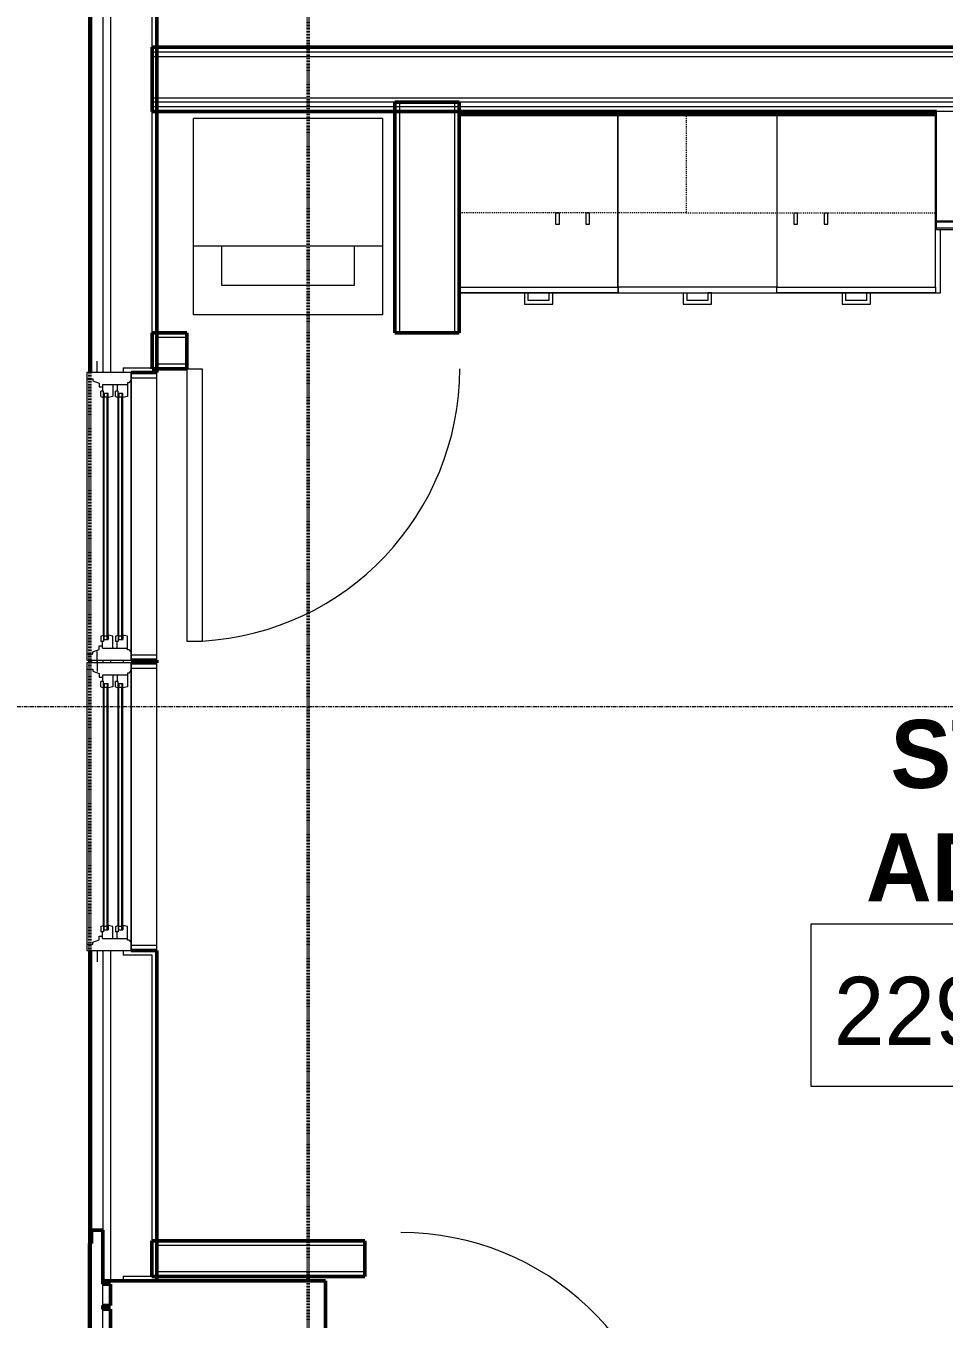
# Model space of a CAD drawing. Header units: inches. Extents: x -4218 to -1830, y 9767 to 12426.
# Drawn here: x -3869.2 to -3747.7, y 10386.2 to 10557.3 of the extents above; entities that cross this region are included whole.
import ezdxf

# ---------------------------------------------------------------- set-up
doc = ezdxf.new("R2010")
doc.units = ezdxf.units.IN
doc.header["$MEASUREMENT"] = 0
for name, pattern in [('Dash', [0.25, 0.125, -0.125]), ('Dash 1_16_', [0.125, 0.0625, -0.0625]), ('Grid Line 1_2_', [0.875, 0.5, -0.125, 0.125, -0.125])]:
    doc.linetypes.add(name, pattern=pattern)
for name, color, linetype, lineweight in [('0-1', 7, 'Continuous', 5), ('0-2', 252, 'Continuous', 9), ('A-AREA-IDEN', 2, 'Continuous', 9), ('A-DOOR-1', 10, 'Continuous', 9), ('A-DOOR-2', 50, 'Continuous', 20), ('A-GENM', 5, 'Continuous', 9), ('A-GENM-6', 5, 'Continuous', 50), ('A-GLAZ-1', 151, 'Continuous', 9), ('A-GLAZ-2', 151, 'Continuous', 20), ('A-GLAZ-3', 151, 'Continuous', 50), ('A-WALL', 113, 'Continuous', 13), ('A-WALL-1', 7, 'Continuous', 50), ('A-WALL-2', 250, 'Continuous', 13), ('A-WALL-3', 253, 'Continuous', 9), ('A-WALL-4', 252, 'Continuous', 9), ('A-WALL-7', 113, 'Continuous', 9), ('A-WALL-8', 113, 'Continuous', 50), ('C-PROP-LINE-1', 91, 'Dash 1_16_', 50), ('I-WALL-1', 7, 'Continuous', 50), ('P-SANR-FIXT-1', 10, 'Continuous', 9), ('Q-CASE-1', 253, 'Continuous', 9), ('Q-CASE-2', 252, 'Continuous', 9), ('Q-CASE-3', 10, 'Continuous', 9), ('Q-CASE-4', 10, 'Dash', 9), ('Q-CASE-5', 254, 'Continuous', 9), ('S-GRID-1', 1, 'Grid Line 1_2_', 9)]:
    doc.layers.add(name, color=color, linetype=linetype, lineweight=lineweight)
doc.styles.add('Century Gothic', font='ufonts.com_century-gothic.ttf', dxfattribs={"height": 9})
doc.styles.add('Century Gothic_B', font='GOTHICB.TTF', dxfattribs={"height": 9})

# ---------------------------------------------------------------- blocks, each defined once
blk = doc.blocks.new('SWING - SINGLE - FLUSH - 36_ x 80_ - OFFSET PIVOT DOOR AT MAGIC PAK AND WASHER_DRYER-3199414-BACKGROUND - 2ND FLOOR')
at = {"layer": 'A-DOOR-1'}
blk.add_arc((18, 2.37), 36.07, 93.1789, 180, dxfattribs=at)
at = {"layer": 'A-DOOR-2'}
for p, q in [((16, 2.37), (16, 38.39)), ((18, 38.39), (16, 38.39)), ((18, 2.37), (18, 38.39)), ((18, 2.37), (16, 2.37))]:
    blk.add_line(p, q, dxfattribs=at)
blk = doc.blocks.new('Stacked Washer and Dryer - 26_x25_ - Private-1352637-BACKGROUND - 2ND FLOOR')
at = {"layer": 'P-SANR-FIXT-1'}
for p, q in [((0, 12.5), (26, 12.5)), ((0, 12.5), (0, -12.5)), ((16.90625, 12.5), (16.90625, -12.5)), ((26, 12.5), (26, -12.5)), ((16.90625, 8.75), (22.09375, 8.75)), ((22.09375, 8.75), (22.09375, -8.75)), ((22.09375, -8.75), (16.90625, -8.75)), ((26, -12.5), (0, -12.5))]:
    blk.add_line(p, q, dxfattribs=at)
blk = doc.blocks.new('Base Cabinet 3 Drawer 230 - Base Cabinet 3 Drawer 230 21_-V37-BACKGROUND - 2ND FLOOR')
at = {"layer": 'Q-CASE-1'}
for p, q in [((-0.64, 24), (-1.14, 24)), ((2.11, 24), (2.61, 24)), ((-9.76, 0.38), (-9.76, 0)), ((11.24, 0), (11.24, 0.38))]:
    blk.add_line(p, q, dxfattribs=at)
at = {"layer": 'Q-CASE-2'}
for p, q in [((-9.76, 24), (11.24, 24)), ((-9.76, 23.25), (-9.76, 24)), ((-0.64, 24), (-1.14, 24)), ((2.11, 24), (2.61, 24)), ((11.24, 24), (11.24, 23.25)), ((11.24, 23.25), (-9.76, 23.25)), ((-9.76, 23.25), (-9.76, 0.38)), ((11.24, 0.38), (11.24, 23.25))]:
    blk.add_line(p, q, dxfattribs=at)
at = {"layer": 'Q-CASE-3'}
for p, q in [((2.61, 25.5), (-1.14, 25.5)), ((-1.14, 25.5), (-1.14, 24)), ((-0.64, 24), (-0.64, 25)), ((-0.64, 25), (2.11, 25)), ((2.11, 25), (2.11, 24)), ((2.61, 24), (2.61, 25.5))]:
    blk.add_line(p, q, dxfattribs=at)
at = {"layer": 'Q-CASE-5'}
for p, q in [((-0.64, 24), (-1.14, 24)), ((2.11, 24), (2.61, 24)), ((-9.76, 0), (11.24, 0))]:
    blk.add_line(p, q, dxfattribs=at)
blk = doc.blocks.new('30quot_MicrowaveVent_11166 - 70cm miele oven-2322118-BACKGROUND - 2ND FLOOR')
at = {"layer": 'Q-CASE-3'}
for p, q in [((-14.2, -14.49), (-14.2, 0)), ((15.68, 0), (-14.2, 0)), ((15.68, 0), (15.68, -14.49)), ((15.68, -14.49), (-14.2, -14.49)), ((-14.2, -14.61), (15.68, -14.61)), ((-14.2, -15.39), (-14.2, -14.61)), ((-14.2, -15.6), (-14.2, -15.39)), ((-14.2, -15.39), (15.68, -15.39)), ((15.68, -14.61), (15.68, -15.39)), ((15.68, -15.39), (15.68, -15.6)), ((-14.2, -15.6), (15.68, -15.6)), ((7.69, -16.55), (7.69, -15.63)), ((7.69, -16.6), (8.88, -16.6)), ((8.88, -15.63), (8.88, -16.55))]:
    blk.add_line(p, q, dxfattribs=at)
blk = doc.blocks.new('300 Series Wall Hung Cabinet_302 - 33_ X 27_-2598982-BACKGROUND - 2ND FLOOR')
at = {"layer": 'Q-CASE-3'}
for p, q in [((-2.25, -13.19), (-1.76, -13.19)), ((-2.25, -13.19), (-2.25, -14.69)), ((-1.76, -14.69), (-1.76, -13.19)), ((1.75, -13.19), (2.24, -13.19)), ((1.75, -13.19), (1.75, -14.69)), ((2.24, -14.69), (2.24, -13.19)), ((-2.25, -14.69), (-1.76, -14.69)), ((1.75, -14.69), (2.24, -14.69))]:
    blk.add_line(p, q, dxfattribs=at)
at = {"layer": 'Q-CASE-4'}
for p, q in [((16.5, -0.19), (-16.5, -0.19)), ((-16.5, -0.19), (-16.5, -13.19)), ((16.5, -13.19), (16.5, -0.19)), ((-16.5, -13.19), (16.5, -13.19))]:
    blk.add_line(p, q, dxfattribs=at)
blk = doc.blocks.new('Base Cabinet 3 Drawer 230 - Base Cabinet 3 Drawer 230 21_-V39-BACKGROUND - 2ND FLOOR')
at = {"layer": 'Q-CASE-1'}
for p, q in [((-0.64, 24), (-1.14, 24)), ((2.11, 24), (2.61, 24)), ((11.24, 24), (11.24, 23.25)), ((11.24, 0.38), (11.24, 23.25)), ((-9.76, 0.38), (-9.76, 0))]:
    blk.add_line(p, q, dxfattribs=at)
at = {"layer": 'Q-CASE-2'}
for p, q in [((-9.76, 24), (11.24, 24)), ((-9.76, 23.25), (-9.76, 24)), ((-0.64, 24), (-1.14, 24)), ((2.11, 24), (2.61, 24)), ((11.24, 23.25), (-9.76, 23.25)), ((-9.76, 23.25), (-9.76, 0.38))]:
    blk.add_line(p, q, dxfattribs=at)
at = {"layer": 'Q-CASE-3'}
for p, q in [((2.61, 25.5), (-1.14, 25.5)), ((-1.14, 25.5), (-1.14, 24)), ((-0.64, 24), (-0.64, 25)), ((-0.64, 25), (2.11, 25)), ((2.11, 25), (2.11, 24)), ((2.61, 24), (2.61, 25.5))]:
    blk.add_line(p, q, dxfattribs=at)
at = {"layer": 'Q-CASE-5'}
for p, q in [((-0.64, 24), (-1.14, 24)), ((2.11, 24), (2.61, 24)), ((11.24, 0), (11.24, 0.38)), ((-9.76, 0), (11.24, 0))]:
    blk.add_line(p, q, dxfattribs=at)
blk = doc.blocks.new('300 Series Wall Hung Cabinet_302 - 30_ X 27_-2746447-BACKGROUND - 2ND FLOOR')
at = {"layer": 'Q-CASE-3'}
for p, q in [((-1.76, 14.69), (-2.25, 14.69)), ((-2.25, 14.69), (-2.25, 13.19)), ((-1.76, 13.19), (-1.76, 14.69)), ((2.24, 14.69), (1.75, 14.69)), ((1.75, 14.69), (1.75, 13.19)), ((2.24, 13.19), (2.24, 14.69)), ((-1.76, 13.19), (-2.25, 13.19)), ((2.24, 13.19), (1.75, 13.19))]:
    blk.add_line(p, q, dxfattribs=at)
at = {"layer": 'Q-CASE-4'}
for p, q in [((-15, 0.19), (-15, 13.19)), ((-15, 13.19), (15, 13.19)), ((15, 13.19), (15, 0.19)), ((15, 0.19), (-15, 0.19))]:
    blk.add_line(p, q, dxfattribs=at)
blk = doc.blocks.new('Base Cabinet 3 Drawer 230 - Base Cabinet 3 Drawer 230 21_-V44-BACKGROUND - 2ND FLOOR')
at = {"layer": 'Q-CASE-1'}
for p, q in [((-9.76, -0.37), (-9.76, 0)), ((11.24, 0), (11.24, -0.37)), ((-1.14, -24), (-0.64, -24)), ((2.61, -24), (2.11, -24))]:
    blk.add_line(p, q, dxfattribs=at)
at = {"layer": 'Q-CASE-2'}
for p, q in [((-9.76, -23.25), (-9.76, -0.37)), ((11.24, -0.37), (11.24, -23.25)), ((-9.76, -23.25), (-9.76, -24)), ((11.24, -23.25), (-9.76, -23.25)), ((11.24, -24), (11.24, -23.25)), ((-9.76, -24), (11.24, -24)), ((-1.14, -24), (-0.64, -24)), ((2.61, -24), (2.11, -24))]:
    blk.add_line(p, q, dxfattribs=at)
at = {"layer": 'Q-CASE-3'}
for p, q in [((-1.14, -24), (-1.14, -25.5)), ((-1.14, -25.5), (2.61, -25.5)), ((-0.64, -25), (-0.64, -24)), ((2.11, -25), (-0.64, -25)), ((2.11, -24), (2.11, -25)), ((2.61, -25.5), (2.61, -24))]:
    blk.add_line(p, q, dxfattribs=at)
at = {"layer": 'Q-CASE-5'}
for p, q in [((-9.76, 0), (11.24, 0)), ((-1.14, -24), (-0.64, -24)), ((2.61, -24), (2.11, -24))]:
    blk.add_line(p, q, dxfattribs=at)
blk = doc.blocks.new('CTR - 1st Phase - Unit Layouts_rvt-1-BACKGROUND - 2ND FLOOR')
at = {"layer": 'A-WALL-1'}
for p, q in [((-3748.75, 10545.94), (-3811.87, 10545.94)), ((-3811.87, 10545.94), (-3811.87, 10545.56)), ((-3811.87, 10545.56), (-3748.75, 10545.56)), ((-3847.87, 10516.66), (-3852.47, 10516.66)), ((-3852.47, 10516.66), (-3852.47, 10516.04)), ((-3847.87, 10511.91), (-3847.87, 10516.66)), ((-3852.47, 10516.04), (-3852.47, 10512.54)), ((-3852.47, 10512.54), (-3852.47, 10511.91)), ((-3852.47, 10511.91), (-3847.87, 10511.91)), ((-3824.35, 10396.59), (-3852.5, 10396.59)), ((-3852.5, 10396.59), (-3852.5, 10395.96)), ((-3852.5, 10395.96), (-3852.5, 10392.46)), ((-3824.35, 10391.84), (-3824.35, 10396.59)), ((-3852.5, 10392.46), (-3852.5, 10391.84)), ((-3852.5, 10391.84), (-3824.35, 10391.84))]:
    blk.add_line(p, q, dxfattribs=at)
at = {"layer": 'A-WALL-2'}
for p, q in [((-3819.74, 10547.19), (-3819.74, 10516.66)), ((-3812.49, 10547.19), (-3812.49, 10516.66)), ((-3851.85, 10516.04), (-3851.85, 10512.54)), ((-3847.87, 10516.04), (-3851.85, 10516.04)), ((-3847.87, 10512.54), (-3851.85, 10512.54)), ((-3851.87, 10395.96), (-3851.87, 10392.46)), ((-3824.35, 10395.96), (-3851.87, 10395.96)), ((-3824.35, 10392.46), (-3851.87, 10392.46))]:
    blk.add_line(p, q, dxfattribs=at)
at = {"layer": 'A-WALL-3'}
for p in [(-3748.75, 10545.94), (-3811.87, 10545.56)]:
    blk.add_line(p, (-3811.87, 10545.94), dxfattribs=at)
at = {"layer": 'A-WALL-4'}
blk.add_line((-3811.87, 10545.56), (-3748.75, 10545.56), dxfattribs=at)
at = {"layer": 'A-WALL-7'}
for p, q in [((-3811.87, 10545.94), (-3811.87, 10545.56)), ((-3748.75, 10545.94), (-3811.87, 10545.94)), ((-3811.87, 10545.56), (-3811.87, 10545.94)), ((-3748.75, 10545.94), (-3811.87, 10545.94)), ((-3811.87, 10545.56), (-3811.87, 10521.94)), ((-3811.87, 10521.94), (-3811.87, 10545.56)), ((-3748.24, 10531.33), (-3748.24, 10531.45)), ((-3748.24, 10531.33), (-3748.24, 10531.45)), ((-3748.24, 10521.94), (-3748.24, 10530.34)), ((-3748.24, 10521.94), (-3748.24, 10530.34)), ((-3811.87, 10521.94), (-3748.24, 10521.94)), ((-3811.87, 10521.94), (-3748.24, 10521.94))]:
    blk.add_line(p, q, dxfattribs=at)
at = {"layer": 'I-WALL-1'}
for p, q in [((-3811.87, 10547.19), (-3820.37, 10547.19)), ((-3820.37, 10547.19), (-3820.37, 10516.66)), ((-3811.87, 10516.66), (-3811.87, 10547.19)), ((-3820.37, 10516.66), (-3811.87, 10516.66))]:
    blk.add_line(p, q, dxfattribs=at)
at = {"layer": '0-2'}
for name, p, rotation in [('Base Cabinet 3 Drawer 230 - Base Cabinet 3 Drawer 230 21_-V39-BACKGROUND - 2ND FLOOR', (-3800.63, 10545.94), 180), ('300 Series Wall Hung Cabinet_302 - 30_ X 27_-2746447-BACKGROUND - 2ND FLOOR', (-3796.87, 10545.75), 180), ('Base Cabinet 3 Drawer 230 - Base Cabinet 3 Drawer 230 21_-V37-BACKGROUND - 2ND FLOOR', (-3758.63, 10545.94), 180), ('Stacked Washer and Dryer - 26_x25_ - Private-1352637-BACKGROUND - 2ND FLOOR', (-3834.49, 10545.03), 269.9999999999946), ('SWING - SINGLE - FLUSH - 36_ x 80_ - OFFSET PIVOT DOOR AT MAGIC PAK AND WASHER_DRYER-3199414-BACKGROUND - 2ND FLOOR', (-3829.87, 10514.29), 180), ('SWING - SINGLE - FLUSH - 36_ x 80_ - OFFSET PIVOT DOOR AT MAGIC PAK AND WASHER_DRYER-3199414-BACKGROUND - 2ND FLOOR', (-3821.97, 10379.59), 269.9999999999872)]:
    blk.add_blockref(name, p, dxfattribs=dict(at, rotation=rotation))
for name, p in [('Base Cabinet 3 Drawer 230 - Base Cabinet 3 Drawer 230 21_-V44-BACKGROUND - 2ND FLOOR', (-3781.1, 10545.94)), ('300 Series Wall Hung Cabinet_302 - 33_ X 27_-2598982-BACKGROUND - 2ND FLOOR', (-3765.37, 10545.75)), ('30quot_MicrowaveVent_11166 - 70cm miele oven-2322118-BACKGROUND - 2ND FLOOR', (-3734.54, 10545.94))]:
    blk.add_blockref(name, p, dxfattribs=at)
blk = doc.blocks.new('CTR - 1st Phase - Common Walls_rvt-1-BACKGROUND - 2ND FLOOR')
at = {"layer": 'A-WALL-2'}
for p, q in [((-3487.3, 10553.81), (-3852.47, 10553.81)), ((-3487.3, 10553.19), (-3852.47, 10553.19)), ((-3487.3, 10547.69), (-3852.47, 10547.69)), ((-3487.3, 10547.19), (-3852.47, 10547.19)), ((-3487.3, 10546.56), (-3852.47, 10546.56))]:
    blk.add_line(p, q, dxfattribs=at)
at = {"layer": 'I-WALL-1'}
for p, q in [((-3554.56, 10554.44), (-3852.47, 10554.44)), ((-3852.47, 10554.44), (-3852.47, 10545.94)), ((-3852.47, 10545.94), (-3748.75, 10545.94))]:
    blk.add_line(p, q, dxfattribs=at)
blk = doc.blocks.new('V-Series_EWC4_SPVU_RFA_2015 - 2ND AND 3RD FLOOR-2226480-BACKGROUND - 2ND FLOOR')
at = {"layer": 'A-GENM'}
for p, q in [((-3858.97, 11732.03), (-3858.97, 11734.83)), ((-3858.97, 11728.55), (-3858.97, 11731.53)), ((-3858.97, 11725.06), (-3858.97, 11728.05)), ((-3858.97, 11721.58), (-3858.97, 11724.56)), ((-3858.97, 11718.09), (-3858.97, 11721.08)), ((-3858.97, 11714.61), (-3858.97, 11717.59)), ((-3858.97, 11711.12), (-3858.97, 11714.11)), ((-3858.97, 11707.83), (-3858.97, 11710.62))]:
    blk.add_line(p, q, dxfattribs=at)
at = {"layer": 'A-GENM-6'}
for p, q in [((-3829.54, 11735.26), (-3858.97, 11735.26)), ((-3858.97, 11735.26), (-3858.97, 11734.83)), ((-3858.97, 11734.83), (-3857.97, 11734.83)), ((-3857.97, 11734.83), (-3857.97, 11732.03)), ((-3829.54, 11707.39), (-3829.54, 11735.26)), ((-3857.97, 11732.03), (-3858.97, 11732.03)), ((-3858.97, 11732.03), (-3858.97, 11731.53)), ((-3858.97, 11731.53), (-3857.97, 11731.53)), ((-3857.97, 11731.53), (-3857.97, 11728.55)), ((-3857.97, 11728.55), (-3858.97, 11728.55)), ((-3858.97, 11728.55), (-3858.97, 11728.05)), ((-3858.97, 11728.05), (-3857.97, 11728.05)), ((-3857.97, 11728.05), (-3857.97, 11725.06)), ((-3857.97, 11725.06), (-3858.97, 11725.06)), ((-3858.97, 11725.06), (-3858.97, 11724.56)), ((-3858.97, 11724.56), (-3857.97, 11724.56)), ((-3857.97, 11724.56), (-3857.97, 11721.58)), ((-3857.97, 11721.58), (-3858.97, 11721.58)), ((-3858.97, 11721.58), (-3858.97, 11721.08)), ((-3858.97, 11721.08), (-3857.97, 11721.08)), ((-3857.97, 11721.08), (-3857.97, 11718.09)), ((-3857.97, 11718.09), (-3858.97, 11718.09)), ((-3858.97, 11718.09), (-3858.97, 11717.59)), ((-3858.97, 11717.59), (-3857.97, 11717.59)), ((-3857.97, 11717.59), (-3857.97, 11714.61)), ((-3857.97, 11714.61), (-3858.97, 11714.61)), ((-3858.97, 11714.61), (-3858.97, 11714.11)), ((-3858.97, 11714.11), (-3857.97, 11714.11)), ((-3857.97, 11714.11), (-3857.97, 11711.12)), ((-3857.97, 11711.12), (-3858.97, 11711.12)), ((-3858.97, 11711.12), (-3858.97, 11710.62)), ((-3858.97, 11710.62), (-3857.97, 11710.62)), ((-3857.97, 11710.62), (-3857.97, 11707.83)), ((-3857.97, 11707.83), (-3858.97, 11707.83)), ((-3858.97, 11707.83), (-3858.97, 11707.39)), ((-3858.97, 11707.39), (-3829.54, 11707.39))]:
    blk.add_line(p, q, dxfattribs=at)
blk = doc.blocks.new('Window-Double_Hung-Andersen-400_Series-Tilt_Wash - DOUBLE HUNG - REVERSE COTTAGE - 2ND FLOOR-2888385-BACKGROUND - 2ND FLOOR')
at = {"layer": 'A-GLAZ-1'}
for p, q in [((-16.29, 2.5), (-15.7, 2.5)), ((-16.29, 2.12), (-15.7, 2.12)), ((-15.82, 2.5), (-15.82, 2.12)), ((-15.7, 2.62), (15.7, 2.62)), ((-15.7, 2.5), (15.7, 2.5)), ((-15.7, 2.12), (15.7, 2.12)), ((-15.7, 2), (15.7, 2)), ((16.29, 2.5), (15.7, 2.5)), ((16.29, 2.12), (15.7, 2.12)), ((15.82, 2.5), (15.82, 2.12)), ((-16.29, 0.56), (-15.7, 0.56)), ((-16.29, 0.19), (-15.7, 0.19)), ((-15.82, 0.56), (-15.82, 0.19)), ((-15.7, 0.69), (15.7, 0.69)), ((-15.7, 0.56), (15.7, 0.56)), ((-15.7, 0.19), (15.7, 0.19)), ((-15.7, 0.06), (15.7, 0.06)), ((16.29, 0.56), (15.7, 0.56)), ((16.29, 0.19), (15.7, 0.19)), ((15.82, 0.56), (15.82, 0.19)), ((18.95, -1.06), (-18.95, -1.06)), ((-18.95, -1.06), (-18.95, -4.44)), ((-18.32, -1.06), (-18.32, -4.44)), ((18.32, -1.06), (18.32, -4.44)), ((18.95, -4.44), (18.95, -1.06)), ((-19.01, -3.94), (-19.01, -2.44)), ((-19.01, -2.44), (-18.95, -2.44)), ((18.95, -2.44), (19.01, -2.44)), ((19.01, -2.44), (19.01, -3.94)), ((-18.95, -3.94), (-19.01, -3.94)), ((-18.95, -4.44), (18.95, -4.44)), ((19.01, -3.94), (18.95, -3.94))]:
    blk.add_line(p, q, dxfattribs=at)
at = {"layer": 'A-GLAZ-2'}
for p, q in [((-19.01, 3.44), (-20.51, 3.44)), ((19.01, 4.81), (-19.01, 4.81)), ((-19.01, 4.81), (-19.01, -1.06)), ((-18.2, 4.81), (-18.2, 4)), ((-18.2, 4), (-17.92, 4)), ((-17.92, 4), (-17.61, 3.19)), ((17.92, 4), (17.61, 3.19)), ((18.2, 4), (17.92, 4)), ((18.2, 4.81), (18.2, 4)), ((19.01, -1.06), (19.01, 4.81)), ((19.01, 3.44), (20.51, 3.44)), ((-17.61, 3.19), (-17.14, 3.19)), ((-17.42, 2.75), (-16.57, 2.75)), ((-17.42, 2.75), (-17.42, -0.56)), ((-17.14, 3.19), (-17.14, 2.75)), ((-15.86, 2.97), (-16.57, 2.97)), ((-16.57, 2.62), (-16.57, 2.97)), ((-15.7, 2.62), (-16.57, 2.62)), ((-16.29, 2.62), (-16.29, 2)), ((-15.7, 2), (-16.29, 2)), ((-15.86, 2.97), (-15.7, 2.62)), ((-15.86, 1.37), (-15.7, 2)), ((15.86, 2.97), (15.7, 2.62)), ((15.7, 2.62), (16.57, 2.62)), ((15.7, 2), (16.29, 2)), ((15.86, 1.37), (15.7, 2)), ((15.86, 2.97), (16.57, 2.97)), ((16.29, 2.62), (16.29, 2)), ((16.57, 2.62), (16.57, 2.97)), ((17.42, 2.75), (16.57, 2.75)), ((17.14, 3.19), (17.14, 2.75)), ((17.61, 3.19), (17.14, 3.19)), ((17.42, 2.75), (17.42, -0.56)), ((-17.42, 1.37), (-15.86, 1.37)), ((-17.42, 0.81), (-16.57, 0.81)), ((-15.86, 1.03), (-16.57, 1.03)), ((-16.57, 0.69), (-16.57, 1.03)), ((-15.7, 0.69), (-16.57, 0.69)), ((-16.29, 0.69), (-16.29, 0.06)), ((-15.7, 0.06), (-16.29, 0.06)), ((-15.86, 1.03), (-15.7, 0.69)), ((-15.86, -0.56), (-15.7, 0.06)), ((15.86, 1.03), (15.7, 0.69)), ((15.7, 0.69), (16.57, 0.69)), ((15.7, 0.06), (16.29, 0.06)), ((15.86, -0.56), (15.7, 0.06)), ((17.42, 1.37), (15.86, 1.37)), ((15.86, 1.03), (16.57, 1.03)), ((16.29, 0.69), (16.29, 0.06)), ((16.57, 0.69), (16.57, 1.03)), ((17.42, 0.81), (16.57, 0.81)), ((-19.01, -1.06), (19.01, -1.06)), ((-17.67, -0.78), (-18, -1.06)), ((-17.67, -0.78), (-17.67, -0.56)), ((-17.67, -0.56), (-15.86, -0.56)), ((17.67, -0.56), (15.86, -0.56)), ((17.67, -0.78), (17.67, -0.56)), ((17.67, -0.78), (18, -1.06))]:
    blk.add_line(p, q, dxfattribs=at)
blk = doc.blocks.new('Perforated Panel at Magic-Pak - hvac panel - 2nd floor 2-2702973-BACKGROUND - 2ND FLOOR')
at = {"layer": 'A-GLAZ-3'}
for p, q in [((19.01, 4.44), (-19.01, 4.44)), ((-19.01, 4.44), (-19.01, 4.37)), ((-19.01, 4.37), (19.01, 4.37)), ((19.01, 4.37), (19.01, 4.44))]:
    blk.add_line(p, q, dxfattribs=at)
blk = doc.blocks.new('Family - ___-2835860-BACKGROUND - 2ND FLOOR')
at = {"layer": 'C-PROP-LINE-1'}
blk.add_line((-3860.72, 9980.19), (-3860.72, 11434.39), dxfattribs=at)
blk = doc.blocks.new('Family - ___-2835903-BACKGROUND - 2ND FLOOR')
at = {"layer": 'C-PROP-LINE-1'}
blk.add_line((-3831.82, 10009.09), (-3831.82, 12089.69), dxfattribs=at)
blk = doc.blocks.new('Family - ___-2835932-BACKGROUND - 2ND FLOOR')
at = {"layer": 'C-PROP-LINE-1'}
blk.add_line((-3860.72, 9980.19), (-3860.72, 12118.59), dxfattribs=at)

msp = doc.modelspace()

# ---------------------------------------------------------------- linework, layer by layer
at = {"layer": 'A-AREA-IDEN', "flags": 128}
msp.add_lwpolyline([(-3765.33, 10438.49), (-3680.83, 10438.49), (-3680.83, 10417), (-3765.33, 10417)], close=True, dxfattribs=at)
at = {"layer": 'A-WALL'}
for p, q in [((-3860.47, 10588.78), (-3860.47, 10511.41)), ((-3858.97, 10588.78), (-3858.97, 10511.41)), ((-3857.97, 10588.78), (-3857.97, 10511.41)), ((-3852.47, 10512.04), (-3852.47, 10588.15)), ((-3856.29, 10512.04), (-3856.29, 10511.41)), ((-3856.29, 10512.04), (-3852.47, 10512.04)), ((-3860.47, 10473.39), (-3860.47, 10473.01)), ((-3858.97, 10473.39), (-3858.97, 10473.01)), ((-3857.97, 10473.39), (-3857.97, 10473.01)), ((-3856.29, 10473.39), (-3856.29, 10473.01)), ((-3860.47, 10434.99), (-3860.47, 10397.96)), ((-3858.97, 10434.99), (-3858.97, 10397.96)), ((-3857.97, 10434.99), (-3857.97, 10391.26)), ((-3856.29, 10434.99), (-3856.29, 10434.37)), ((-3852.47, 10434.37), (-3856.29, 10434.37)), ((-3852.47, 10391.89), (-3852.47, 10434.37)), ((-3856.29, 10391.89), (-3856.29, 10391.26)), ((-3856.29, 10391.89), (-3852.47, 10391.89))]:
    msp.add_line(p, q, dxfattribs=at)
at = {"layer": 'A-WALL-8'}
for p, q in [((-3860.72, 10588.78), (-3860.72, 10511.41)), ((-3851.85, 10511.41), (-3851.85, 10588.78)), ((-3855.22, 10511.41), (-3851.85, 10511.41)), ((-3860.72, 10473.39), (-3860.72, 10473.01)), ((-3851.85, 10473.39), (-3855.22, 10473.39)), ((-3855.22, 10473.01), (-3851.85, 10473.01)), ((-3851.85, 10473.01), (-3851.85, 10473.39)), ((-3860.72, 10434.99), (-3860.72, 10396.21)), ((-3851.85, 10434.99), (-3855.22, 10434.99)), ((-3851.85, 10391.26), (-3851.85, 10434.99)), ((-3860.47, 10396.21), (-3860.47, 10397.96)), ((-3860.47, 10397.96), (-3858.97, 10397.96)), ((-3858.97, 10397.96), (-3858.97, 10391.26)), ((-3860.72, 10396.21), (-3860.47, 10396.21)), ((-3858.97, 10391.26), (-3851.85, 10391.26))]:
    msp.add_line(p, q, dxfattribs=at)
at = {"layer": 'S-GRID-1'}
msp.add_line((-1830.2, 10467.19), (-4168.71, 10467.19), dxfattribs=at)

# ---------------------------------------------------------------- block references
at = {"layer": '0-1'}
for name in ['CTR - 1st Phase - Unit Layouts_rvt-1-BACKGROUND - 2ND FLOOR', 'CTR - 1st Phase - Common Walls_rvt-1-BACKGROUND - 2ND FLOOR']:
    msp.add_blockref(name, (0, 0), dxfattribs=at)
at = {"layer": 'A-GENM'}
msp.add_blockref('V-Series_EWC4_SPVU_RFA_2015 - 2ND AND 3RD FLOOR-2226480-BACKGROUND - 2ND FLOOR', (0, -1344), dxfattribs=at)
at = {"layer": 'A-GLAZ-1', "rotation": 89.99999999999991}
for name, p in [('Window-Double_Hung-Andersen-400_Series-Tilt_Wash - DOUBLE HUNG - REVERSE COTTAGE - 2ND FLOOR-2888385-BACKGROUND - 2ND FLOOR', (-3856.29, 10492.4)), ('Window-Double_Hung-Andersen-400_Series-Tilt_Wash - DOUBLE HUNG - REVERSE COTTAGE - 2ND FLOOR-2888385-BACKGROUND - 2ND FLOOR', (-3856.29, 10454)), ('Perforated Panel at Magic-Pak - hvac panel - 2nd floor 2-2702973-BACKGROUND - 2ND FLOOR', (-3856.29, 10377.2))]:
    msp.add_blockref(name, p, dxfattribs=at)
at = {"layer": 'C-PROP-LINE-1'}
for name in ['Family - ___-2835860-BACKGROUND - 2ND FLOOR', 'Family - ___-2835932-BACKGROUND - 2ND FLOOR', 'Family - ___-2835903-BACKGROUND - 2ND FLOOR']:
    msp.add_blockref(name, (0, 0), dxfattribs=at)

# ---------------------------------------------------------------- texts
at = {"layer": 'A-AREA-IDEN', "char_height": 9, "attachment_point": 1}
for s, insert, width, style in [('STUDIO B -', (-3754.83, 10465.47), 76.659, 'Century Gothic_B'), ('ADA TYPE B', (-3758.08, 10450.47), 84.537, 'Century Gothic_B'), ('229 - (481 SF)', (-3762.33, 10431.49), 94.839, 'Century Gothic')]:
    msp.add_mtext(s, dxfattribs=dict(at, insert=insert, width=width, style=style))

doc.saveas('drawing.dxf')
